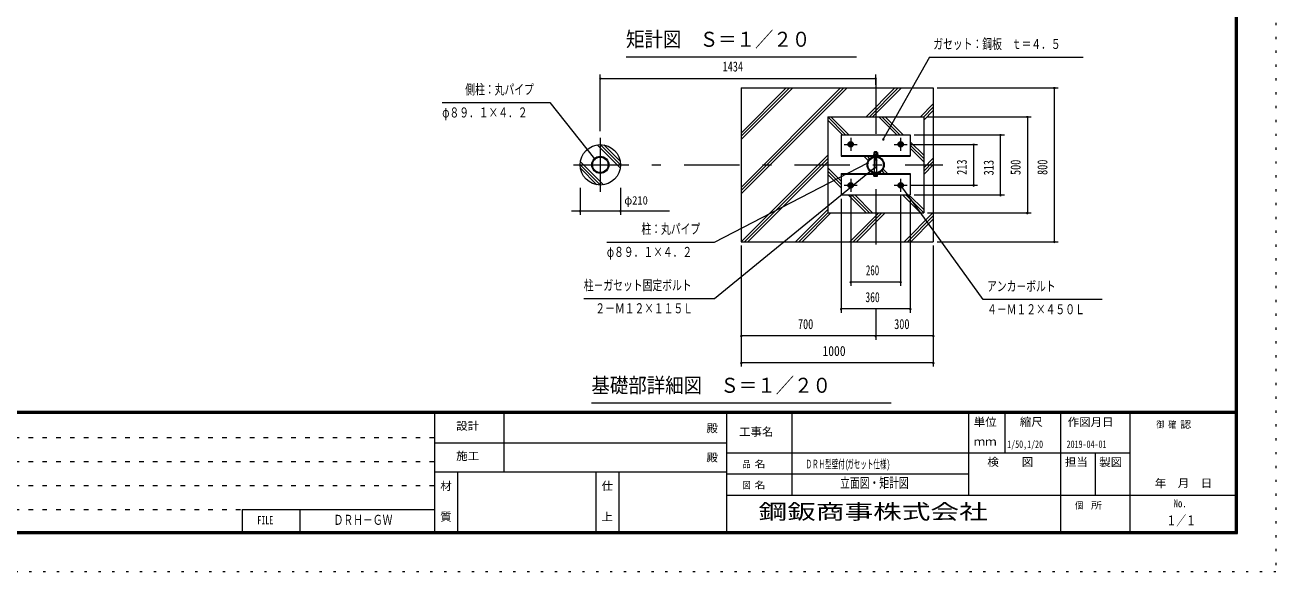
# Model space of a CAD drawing. Units: millimetres, scale not verified, with parts at other scales. Extents: x -27012 to 27023, y -10500 to 10500.
# Drawn here: x 10737 to 27023, y -10500 to -3387 of the extents above; entities that cross this region are included whole.
import ezdxf
from ezdxf.enums import TextEntityAlignment as Align

# ---------------------------------------------------------------- set-up
doc = ezdxf.new("R2010")
doc.units = ezdxf.units.MM
doc.header["$LTSCALE"] = 60
for name, pattern in [('USER1', [3, 1, -2]), ('USER3', [24, 12, -5, 2, -5]), ('USER4', [3, 0.5, -2.5])]:
    doc.linetypes.add(name, pattern=pattern)
doc.layers.add('0-1_0-F', color=7, linetype='Continuous')
doc.layers.add('0-E_2-5DIM', color=7, linetype='Continuous')
for name, color, linetype, lineweight in [('0-6_2-02BOLD', 7, 'Continuous', 18), ('0-8_2-22CENTER', 3, 'USER3', 18), ('0-9_2-42THIN', 4, 'Continuous', 18), ('0-A_2-52DIM', 3, 'Continuous', 18), ('0-B_2-62HATCH', 2, 'Continuous', 18), ('0-C_F-F', 5, 'Continuous', 18), ('0-D_F-E_J_ADD', 5, 'USER4', 18)]:
    doc.layers.add(name, color=color, linetype=linetype, lineweight=lineweight)
doc.styles.add('ＭＳ ゴシック', font='')
doc.styles.get('ＭＳ ゴシック').set_extended_font_data('MS Gothic')

msp = doc.modelspace()

# ---------------------------------------------------------------- linework, layer by layer
at = {"layer": '0-6_2-02BOLD'}
for p, q in [((20061.87, -4205.07), (22561.87, -4205.07)), ((22561.87, -4205.07), (22561.87, -6205.07)), ((21186.87, -4580.07), (21186.87, -5830.07)), ((21186.87, -4580.07), (22436.87, -4580.07)), ((22436.87, -4580.07), (22436.87, -5830.07)), ((21361.87, -4813.82), (21361.87, -5093.82)), ((21361.87, -4813.82), (22261.87, -4813.82)), ((22261.87, -4813.82), (22261.87, -5093.82)), ((21474.6, -4917.57), (21499.14, -4917.57)), ((21499.14, -4917.57), (21511.41, -4938.82)), ((21511.41, -4938.82), (21499.14, -4960.07)), ((21787.33, -5046.58), (21791.25, -5044.32)), ((21787.33, -5046.58), (21787.33, -5069.32)), ((21791.25, -5044.32), (21832.49, -5044.32)), ((21796.87, -5037.24), (21801.87, -5032.24)), ((21799.6, -5046.58), (21799.6, -5069.32)), ((21824.14, -5046.58), (21824.14, -5069.32)), ((21826.87, -5044.32), (21826.87, -5037.24)), ((22124.6, -4917.57), (22149.14, -4917.57)), ((22149.14, -4917.57), (22161.41, -4938.82)), ((22161.41, -4938.82), (22149.14, -4960.07)), ((21361.87, -5082.57), (22261.87, -5082.57)), ((21361.87, -5093.82), (22261.87, -5093.82)), ((21781.87, -5076.82), (21841.87, -5076.82)), ((21781.87, -5076.82), (21781.87, -5082.57)), ((21785, -5069.32), (21785, -5076.82)), ((21785, -5069.32), (21838.74, -5069.32)), ((21796.87, -5304.82), (21796.87, -5105.32)), ((21796.87, -5141.49), (21826.87, -5141.49)), ((21804.37, -5076.82), (21811.87, -5069.32)), ((21811.87, -5076.82), (21819.37, -5069.32)), ((21826.87, -5304.82), (21826.87, -5105.32)), ((21838.74, -5069.32), (21838.74, -5076.82)), ((21841.87, -5076.82), (21841.87, -5082.57)), ((21361.87, -5316.32), (21361.87, -5596.32)), ((21361.87, -5327.57), (22261.87, -5327.57)), ((21781.87, -5333.32), (21781.87, -5327.57)), ((21781.87, -5333.32), (21841.87, -5333.32)), ((21787.33, -5351.06), (21787.33, -5333.32)), ((21799.6, -5351.06), (21799.6, -5333.32)), ((21824.14, -5351.06), (21824.14, -5333.32)), ((21841.87, -5333.32), (21841.87, -5327.57)), ((21474.6, -5450.07), (21462.33, -5471.32)), ((21462.33, -5471.32), (21474.6, -5492.57)), ((21474.6, -5450.07), (21499.14, -5450.07)), ((21474.6, -5492.57), (21499.14, -5492.57)), ((22124.6, -5450.07), (22112.33, -5471.32)), ((22112.33, -5471.32), (22124.6, -5492.57)), ((22124.6, -5492.57), (22149.14, -5492.57)), ((21361.87, -5596.32), (22261.87, -5596.32)), ((21186.87, -5830.07), (22436.87, -5830.07))]:
    msp.add_line(p, q, dxfattribs=at)
for points in [[(20061.87, -4205.07), (20061.87, -6205.07), (22561.87, -6205.07)], [(21474.6, -4917.57), (21462.33, -4938.82), (21474.6, -4960.07), (21499.14, -4960.07)], [(21796.87, -5044.32), (21796.87, -5037.24), (21826.87, -5037.24)], [(21801.87, -5032.24), (21821.87, -5032.24), (21826.87, -5037.24)], [(21832.49, -5044.32), (21836.41, -5046.58), (21836.41, -5069.32)], [(22124.6, -4917.57), (22112.33, -4938.82), (22124.6, -4960.07), (22149.14, -4960.07)], [(21361.87, -5316.32), (22261.87, -5316.32), (22261.87, -5596.32)], [(21787.33, -5351.06), (21791.25, -5353.32), (21832.49, -5353.32), (21836.41, -5351.06), (21836.41, -5333.32)], [(21499.14, -5450.07), (21511.41, -5471.32), (21499.14, -5492.57)], [(22124.6, -5450.07), (22149.14, -5450.07), (22161.41, -5471.32), (22149.14, -5492.57)]]:
    msp.add_lwpolyline(points, dxfattribs=at)
for centre, radius in [((18226.87, -5205.07), 262.5), ((21486.87, -4938.82), 35), ((21486.87, -4938.82), 26.88), ((21486.87, -4938.82), 20.62), ((21486.87, -4938.82), 15), ((22136.87, -4938.82), 35), ((22136.87, -4938.82), 26.88), ((22136.87, -4938.82), 20.62), ((22136.87, -4938.82), 15), ((18226.87, -5205.07), 111.38), ((18226.87, -5205.07), 100.88), ((21811.87, -5205.07), 111.38), ((21811.87, -5205.07), 100.88), ((21486.87, -5471.32), 35), ((21486.87, -5471.32), 26.88), ((21486.87, -5471.32), 20.62), ((21486.87, -5471.32), 15), ((22136.87, -5471.32), 35), ((22136.87, -5471.32), 26.88), ((22136.87, -5471.32), 20.62), ((22136.87, -5471.32), 15)]:
    msp.add_circle(centre, radius, dxfattribs=at)
for centre, radius, start, end in [((21793.47, -5053.78), 9.46, 49.5701, 90), ((21811.87, -5078.76), 34.45, 69.13593, 110.86406), ((21830.28, -5053.78), 9.46, 90, 130.42989), ((21793.47, -5343.86), 9.46, 270, 310.42989), ((21811.87, -5318.87), 34.45, 249.13593, 290.86406), ((21830.28, -5343.86), 9.46, 229.5701, 270)]:
    msp.add_arc(centre, radius, start, end, dxfattribs=at)
at = {"layer": '0-8_2-22CENTER'}
for p, q in [((21811.87, -4080.07), (21811.87, -6330.07)), ((18226.87, -4855.07), (18226.87, -5555.07)), ((21486.87, -4853.46), (21486.87, -5024.18)), ((22136.87, -4853.46), (22136.87, -5024.18)), ((21401.51, -4938.82), (21572.23, -4938.82)), ((22051.51, -4938.82), (22222.23, -4938.82)), ((17876.87, -5205.07), (22686.87, -5205.07)), ((21401.51, -5471.32), (21572.23, -5471.32)), ((21486.87, -5385.96), (21486.87, -5556.68)), ((22051.51, -5471.32), (22222.23, -5471.32)), ((22136.87, -5385.96), (22136.87, -5556.68))]:
    msp.add_line(p, q, dxfattribs=at)
at = {"layer": '0-9_2-42THIN'}
for p, q in [((21800.62, -5044.32), (21800.62, -5033.49)), ((21823.12, -5044.32), (21823.12, -5033.49)), ((21796.87, -5147.99), (21800.62, -5141.49)), ((21800.62, -5141.49), (21800.62, -5104.82)), ((21823.12, -5141.49), (21823.12, -5104.82)), ((21823.12, -5141.49), (21826.87, -5147.99))]:
    msp.add_line(p, q, dxfattribs=at)
for centre in [(21486.87, -4938.82), (22136.87, -4938.82), (21486.87, -5471.32), (22136.87, -5471.32)]:
    msp.add_circle(centre, 11.25, dxfattribs=at)
at = {"layer": '0-A_2-52DIM'}
for p, q in [((21561.87, -3805.07), (18561.87, -3805.07)), ((22511.87, -3805.07), (21910.65, -4871.48)), ((22511.87, -3805.07), (24511.87, -3805.07)), ((18226.87, -4768.25), (18226.87, -4030.38)), ((21811.87, -4166.36), (21811.87, -4030.38)), ((18236.87, -4080.38), (18216.87, -4080.38)), ((18226.87, -4080.38), (21811.87, -4080.38)), ((21821.87, -4080.38), (21801.87, -4080.38)), ((22611.87, -4205.07), (24186.87, -4205.07)), ((24146.87, -4205.07), (24126.87, -4205.07)), ((24136.87, -4205.07), (24136.87, -6205.07)), ((22486.87, -4580.07), (23836.87, -4580.07)), ((23796.87, -4580.07), (23776.87, -4580.07)), ((23786.87, -4580.07), (23786.87, -5830.07)), ((21920.65, -4871.49), (21900.65, -4871.49)), ((22311.87, -4813.82), (23486.87, -4813.82)), ((23446.87, -4813.82), (23426.87, -4813.82)), ((23436.87, -5596.32), (23436.87, -4813.82)), ((22272.24, -4938.82), (23136.87, -4938.82)), ((23096.87, -4938.82), (23076.87, -4938.82)), ((23086.87, -4938.82), (23086.87, -5471.32)), ((18163.15, -5128.17), (18143.15, -5128.17)), ((19711.87, -6209.6), (21708.41, -5179.76)), ((21718.41, -5179.76), (21698.41, -5179.76)), ((19711.87, -6942.68), (21803.83, -5235.59)), ((21813.83, -5235.59), (21793.83, -5235.59)), ((17964.37, -5505.07), (17964.37, -5855.07)), ((18489.37, -5505.07), (18489.37, -5855.07)), ((22151.67, -5476.51), (22131.67, -5476.51)), ((23211.87, -6955.07), (22141.67, -5476.51)), ((22272.24, -5471.32), (23136.87, -5471.32)), ((23096.87, -5471.32), (23076.87, -5471.32)), ((21361.87, -5646.32), (21361.87, -7130.07)), ((21486.87, -5606.68), (21486.87, -6780.07)), ((22136.87, -5606.68), (22136.87, -6780.07)), ((22261.87, -5646.32), (22261.87, -7130.07)), ((22311.87, -5596.32), (23486.87, -5596.32)), ((23446.87, -5596.32), (23426.87, -5596.32)), ((17853.38, -5805.07), (19126.87, -5805.07)), ((17974.37, -5805.07), (17954.37, -5805.07)), ((18499.37, -5805.07), (18479.37, -5805.07)), ((22486.87, -5830.07), (23836.87, -5830.07)), ((23796.87, -5830.07), (23776.87, -5830.07)), ((18311.87, -6209.6), (19711.87, -6209.6)), ((20061.87, -6255.07), (20061.87, -7830.07)), ((22561.87, -6255.07), (22561.87, -7830.07)), ((22611.87, -6205.07), (24186.87, -6205.07)), ((24146.87, -6205.07), (24126.87, -6205.07)), ((21496.87, -6730.07), (21476.87, -6730.07)), ((22136.87, -6730.07), (21486.87, -6730.07)), ((22146.87, -6730.07), (22126.87, -6730.07)), ((18011.87, -6942.68), (19711.87, -6942.68)), ((24761.87, -6955.07), (23211.87, -6955.07)), ((21371.87, -7080.07), (21351.87, -7080.07)), ((22261.87, -7080.07), (21361.87, -7080.07)), ((21811.87, -7080.07), (21811.87, -7480.07)), ((22271.87, -7080.07), (22251.87, -7080.07)), ((20071.87, -7430.07), (20051.87, -7430.07)), ((22561.87, -7430.07), (20061.87, -7430.07)), ((21821.87, -7430.07), (21801.87, -7430.07)), ((22571.87, -7430.07), (22551.87, -7430.07)), ((20071.87, -7780.07), (20051.87, -7780.07)), ((22561.87, -7780.07), (20061.87, -7780.07)), ((22571.87, -7780.07), (22551.87, -7780.07)), ((22011.87, -8305.07), (18111.87, -8305.07))]:
    msp.add_line(p, q, dxfattribs=at)
msp.add_lwpolyline([(16168.81, -4396.21), (17568.81, -4396.21), (18153.15, -5128.17)], dxfattribs=at)
for centre in [(18226.87, -4080.38), (21811.87, -4080.38), (24136.87, -4205.07), (23786.87, -4580.07), (21910.65, -4871.49), (23436.87, -4813.82), (23086.87, -4938.82), (18153.15, -5128.17), (21708.41, -5179.76), (21803.83, -5235.59), (22141.67, -5476.51), (23086.87, -5471.32), (23436.87, -5596.32), (17964.37, -5805.07), (18489.37, -5805.07), (23786.87, -5830.07), (24136.87, -6205.07), (21486.87, -6730.07), (22136.87, -6730.07), (21361.87, -7080.07), (22261.87, -7080.07), (20061.87, -7430.07), (21811.87, -7430.07), (22561.87, -7430.07), (20061.87, -7780.07), (22561.87, -7780.07)]:
    msp.add_arc(centre, 10, 180, 0, dxfattribs=at)
at = {"layer": '0-B_2-62HATCH'}
for p, q in [((20061.87, -5583.28), (21440.08, -4205.07)), ((20061.87, -5540.86), (21397.66, -4205.07)), ((20061.87, -5498.43), (21355.23, -4205.07)), ((20061.87, -4876.18), (20732.98, -4205.07)), ((20061.87, -4833.75), (20690.55, -4205.07)), ((20061.87, -4791.32), (20648.13, -4205.07)), ((21687.34, -4580.07), (22062.34, -4205.07)), ((21729.77, -4580.07), (22104.77, -4205.07)), ((21772.19, -4580.07), (22147.19, -4205.07)), ((22394.45, -4580.07), (22561.87, -4412.64)), ((22436.87, -4580.07), (22561.87, -4455.07)), ((22436.87, -4622.5), (22561.87, -4497.5)), ((21186.87, -4580.07), (21420.62, -4813.82)), ((21186.87, -4622.49), (21378.2, -4813.82)), ((21229.3, -4580.07), (21463.05, -4813.82)), ((21851.55, -4580.07), (22085.3, -4813.82)), ((21893.98, -4580.07), (22127.73, -4813.82)), ((21936.41, -4580.07), (22170.15, -4813.82)), ((18186.67, -4945.67), (18486.28, -5245.27)), ((18226, -4942.57), (18489.37, -5205.94)), ((18272.41, -4946.55), (18485.4, -5159.54)), ((22261.87, -4905.54), (22436.87, -5080.54)), ((22261.87, -4947.96), (22436.87, -5122.96)), ((22261.87, -4990.39), (22436.87, -5165.39)), ((17964.38, -5204.2), (18227.74, -5467.57)), ((17967.47, -5164.87), (18267.07, -5464.47)), ((20062.34, -6205.07), (21186.87, -5080.54)), ((20104.77, -6205.07), (21186.87, -5122.97)), ((20147.19, -6205.07), (21186.87, -5165.39)), ((21658.19, -5093.82), (21714.82, -5150.44)), ((21700.62, -5093.82), (21733.12, -5126.32)), ((21743.05, -5093.82), (21757.24, -5108.01)), ((22436.87, -5244.75), (22561.87, -5119.75)), ((22436.87, -5287.18), (22561.87, -5162.18)), ((22436.87, -5329.6), (22561.87, -5204.6)), ((17968.35, -5250.6), (18181.34, -5463.59)), ((21186.87, -5244.75), (21361.87, -5419.75)), ((21186.87, -5287.17), (21361.87, -5462.18)), ((21186.87, -5329.6), (21361.87, -5504.6)), ((21866.5, -5302.13), (21880.7, -5316.32)), ((21890.62, -5283.82), (21923.12, -5316.32)), ((21908.93, -5259.7), (21965.55, -5316.32)), ((21453.59, -5596.32), (21687.34, -5830.07)), ((21496.01, -5596.32), (21729.76, -5830.07)), ((21538.44, -5596.32), (21772.19, -5830.07)), ((22160.7, -5596.32), (22394.45, -5830.07)), ((22203.12, -5596.32), (22436.87, -5830.07)), ((22245.55, -5596.32), (22436.87, -5787.64)), ((20769.45, -6205.07), (21186.87, -5787.65)), ((20811.87, -6205.07), (21186.87, -5830.07)), ((20854.3, -6205.07), (21229.3, -5830.07)), ((21476.55, -6205.07), (21851.55, -5830.07)), ((21518.98, -6205.07), (21893.98, -5830.07)), ((21561.41, -6205.07), (21936.41, -5830.07)), ((22183.66, -6205.07), (22561.87, -5826.86)), ((22226.09, -6205.07), (22561.87, -5869.28)), ((22268.52, -6205.07), (22561.87, -5911.71))]:
    msp.add_line(p, q, dxfattribs=at)
at = {"layer": '0-C_F-F'}
for p, q in [((26520.78, -9997.5), (26520.78, 10097.5)), ((26498.28, -9975), (26498.28, 10075)), ((26508.28, -9985), (26508.28, 10085)), ((26513.28, -9990), (26513.28, 10090)), ((26518.28, -9995), (26518.28, 10095)), ((26498.28, -8415), (-2151.72, -8415)), ((26498.28, -8417.5), (-2151.72, -8417.5)), ((26498.28, -8420), (-2151.72, -8420)), ((26498.28, -8422.5), (-2151.72, -8422.5)), ((26498.28, -8425), (-2151.72, -8425)), ((26498.28, -8427.5), (-2151.72, -8427.5)), ((26498.28, -8430), (-2151.72, -8430)), ((26498.28, -8432.5), (-2151.72, -8432.5)), ((26498.28, -8435), (-2151.72, -8435)), ((26498.28, -8437.5), (-2151.72, -8437.5)), ((26498.28, -8440), (-2151.72, -8440)), ((16073.29, -10000), (16073.29, -8440)), ((16973.29, -9200), (16973.29, -8440)), ((19873.29, -10000), (19873.29, -8440)), ((20723.29, -9500), (20723.29, -8440)), ((23023.29, -9500), (23023.29, -8440)), ((23498.29, -8950), (23498.29, -8440)), ((24223.29, -10000), (24223.29, -8440)), ((25123.29, -10000), (25123.29, -8440)), ((16073.29, -8820), (19873.29, -8820)), ((19873.29, -8950), (25123.29, -8950)), ((24673.28, -9500), (24673.28, -8950)), ((16073.29, -9200), (19873.29, -9200)), ((16373.28, -10000), (16373.28, -9200)), ((18173.29, -10000), (18173.29, -9200)), ((18473.28, -10000), (18473.28, -9200)), ((19873.29, -9225), (23023.29, -9225)), ((19873.29, -9500), (26523.28, -9500)), ((13565.29, -9688), (16073.29, -9688)), ((13565.29, -9688), (13565.29, -10000)), ((14315.29, -9688), (14315.29, -10000)), ((-2174.22, -9997.5), (26520.78, -9997.5)), ((-2171.72, -9995), (26518.28, -9995)), ((-2166.72, -9990), (26513.28, -9990)), ((-2161.72, -9985), (26508.28, -9985)), ((-2151.72, -9975), (26498.28, -9975))]:
    msp.add_line(p, q, dxfattribs=at)
at = {"layer": '0-C_F-F', "color": 6, "linetype": 'USER1'}
for p, q in [((-2176.72, -8752), (16073.29, -8752)), ((-2176.72, -9064), (16073.29, -9064)), ((-2176.72, -9376), (16073.29, -9376)), ((-2176.72, -9688), (13565.29, -9688))]:
    msp.add_line(p, q, dxfattribs=at)
at = {"layer": '0-C_F-F'}
for points in [[(-2176.72, -10000), (26523.28, -10000), (26523.28, 10100)], [(-2169.22, 10092.5), (-2169.22, -9992.5), (26515.78, -9992.5), (26515.78, 10092.5)], [(-2164.22, 10087.5), (-2164.22, -9987.5), (26510.78, -9987.5), (26510.78, 10087.5)], [(-2159.22, 10082.5), (-2159.22, -9982.5), (26505.78, -9982.5), (26505.78, 10082.5)], [(-2156.72, 10080), (-2156.72, -9980), (26503.28, -9980), (26503.28, 10080)], [(-2154.22, 10077.5), (-2154.22, -9977.5), (26500.78, -9977.5), (26500.78, 10077.5)]]:
    msp.add_lwpolyline(points, dxfattribs=at)
at = {"layer": '0-D_F-E_J_ADD'}
for p, q in [((27023.28, 10500), (27023.28, -10500)), ((27023.28, -10500), (-2676.72, -10500))]:
    msp.add_line(p, q, dxfattribs=at)

# ---------------------------------------------------------------- texts
at = {"layer": '0-1_0-F', "style": 'ＭＳ ゴシック'}
for s, height, width, p in [('1/50,1/20', 97.68, 0.65, (23524.47, -8916.7)), ('2019-04-01', 97.68, 0.65, (24298.28, -8916.7)), ('ＤＲＨ型壁付(', 110.7, 0.55, (20898.28, -9187.5)), ('ガセット仕様)', 110.7, 0.55, (21441.06, -9187.5)), ('立面図・矩計図', 130.2, 0.7, (21348.29, -9444.74)), ('ＤＲＨ－ＧＷ', 130.2, 0.7, (14754.88, -9926.24)), ('１／１', 130.2, 0.7, (25598.28, -9934.49))]:
    msp.add_text(s, height=height, dxfattribs=dict(at, width=width)).set_placement(p, align=Align.BOTTOM_LEFT)
at = {"layer": '0-A_2-52DIM', "color": 7, "style": 'ＭＳ ゴシック'}
for s, height, width, p in [('矩計図\u3000Ｓ＝１／２０', 195.4, 0.9, (18561.87, -3728.42)), ('ガセット：鋼板\u3000ｔ＝４．５', 130.2, 0.7, (22561.87, -3737.3)), ('1434', 130.2, 0.75, (19818.86, -4030.38)), ('側柱：丸パイプ', 130.2, 0.7, (16468.81, -4328.45)), ('φ８９．１×４．２', 130.2, 0.7, (16168.81, -4628.45)), ('φ210', 110.7, 0.9, (18539.37, -5755.07)), ('柱：丸パイプ', 130.2, 0.7, (18761.87, -6141.84)), ('φ８９．１×４．２', 130.2, 0.7, (18311.87, -6441.84)), ('260', 130.2, 0.65, (21684.59, -6680.07)), ('柱－ガセット固定ボルト', 130.2, 0.7, (18011.87, -6874.92)), ('アンカ－ボルト', 130.2, 0.7, (23261.87, -6887.3)), ('360', 130.2, 0.7, (21678.15, -7030.07)), ('２－Ｍ１２×１１５Ｌ', 130.2, 0.7, (18161.87, -7174.92)), ('４－Ｍ１２×４５０Ｌ', 130.2, 0.7, (23261.87, -7187.3)), ('700', 130.2, 0.75, (20799.87, -7380.07)), ('300', 130.2, 0.75, (22052.77, -7380.07)), ('1000', 130.2, 0.85, (21119.07, -7730.07)), ('基礎部詳細図\u3000Ｓ＝１／２０', 195.4, 0.9, (18111.87, -8228.42))]:
    msp.add_text(s, height=height, dxfattribs=dict(at, width=width)).set_placement(p, align=Align.BOTTOM_LEFT)
at = {"layer": '0-A_2-52DIM', "color": 7, "style": 'ＭＳ ゴシック', "width": 0.75}
for s, p in [('213', (23036.87, -5335.02)), ('313', (23386.87, -5342.07)), ('500', (23736.87, -5337.51)), ('800', (24086.87, -5336.48))]:
    msp.add_text(s, height=130.2, rotation=90, dxfattribs=at).set_placement(p, align=Align.BOTTOM_LEFT)
at = {"layer": '0-C_F-F', "color": 7, "style": 'ＭＳ ゴシック'}
for s, height, width, p in [('設計', 104.2, 1.05, (16350.79, -8683.83)), ('殿', 104.2, 1.05, (19608.29, -8715.79)), ('工事名', 104.2, 1.05, (20033.29, -8760.79)), ('単位', 104.2, 1.05, (23088.29, -8633.29)), ('縮尺', 104.2, 1.05, (23688.29, -8633.29)), ('作図月日', 104.2, 1.05, (24312.18, -8634.31)), ('御 ', 88.56, 0.85, (25466.04, -8654.43)), ('確 ', 88.56, 0.85, (25620.42, -8654.43)), ('認', 88.56, 1.2, (25774.81, -8654.43)), ('ｍｍ', 104.2, 1.05, (23088.29, -8888.29)), ('施工', 104.2, 1.05, (16350.79, -9075.79)), ('殿', 104.2, 1.05, (19608.29, -9095.79)), ('品 ', 88.56, 0.85, (20079.54, -9167.5)), ('名', 88.56, 1.2, (20233.92, -9167.5)), ('検\u3000\u3000図', 104.2, 1.05, (23265.79, -9153.29)), ('担当', 104.2, 1.05, (24275.79, -9153.29)), ('製図', 104.2, 1.05, (24721.77, -9155.74)), ('\u3000年\u3000月\u3000日', 104.2, 1.05, (25297.02, -9430.22)), ('材', 104.2, 1.05, (16143.29, -9465.79)), ('仕', 104.2, 1.05, (18243.29, -9465.79)), ('図 ', 88.56, 0.85, (20079.54, -9442.5)), ('名', 88.56, 1.2, (20233.92, -9442.5)), ('個  ', 88.56, 0.85, (24408.29, -9705)), ('所', 88.56, 1.2, (24614.13, -9705)), ('No.', 104.2, 0.8, (25690.79, -9690.79)), ('質', 104.2, 1.05, (16143.29, -9865.79)), ('上', 104.2, 1.05, (18243.29, -9865.79)), ('FILE', 104.2, 0.7, (13761.54, -9909.79))]:
    msp.add_text(s, height=height, dxfattribs=dict(at, width=width)).set_placement(p, align=Align.BOTTOM_LEFT)
at = {"layer": '0-E_2-5DIM', "style": 'ＭＳ ゴシック', "width": 1.4}
msp.add_text('鋼鈑商事株式会社', height=195.4, dxfattribs=at).set_placement((20286.5, -9872.05), align=Align.BOTTOM_LEFT)

doc.saveas('drawing.dxf')
